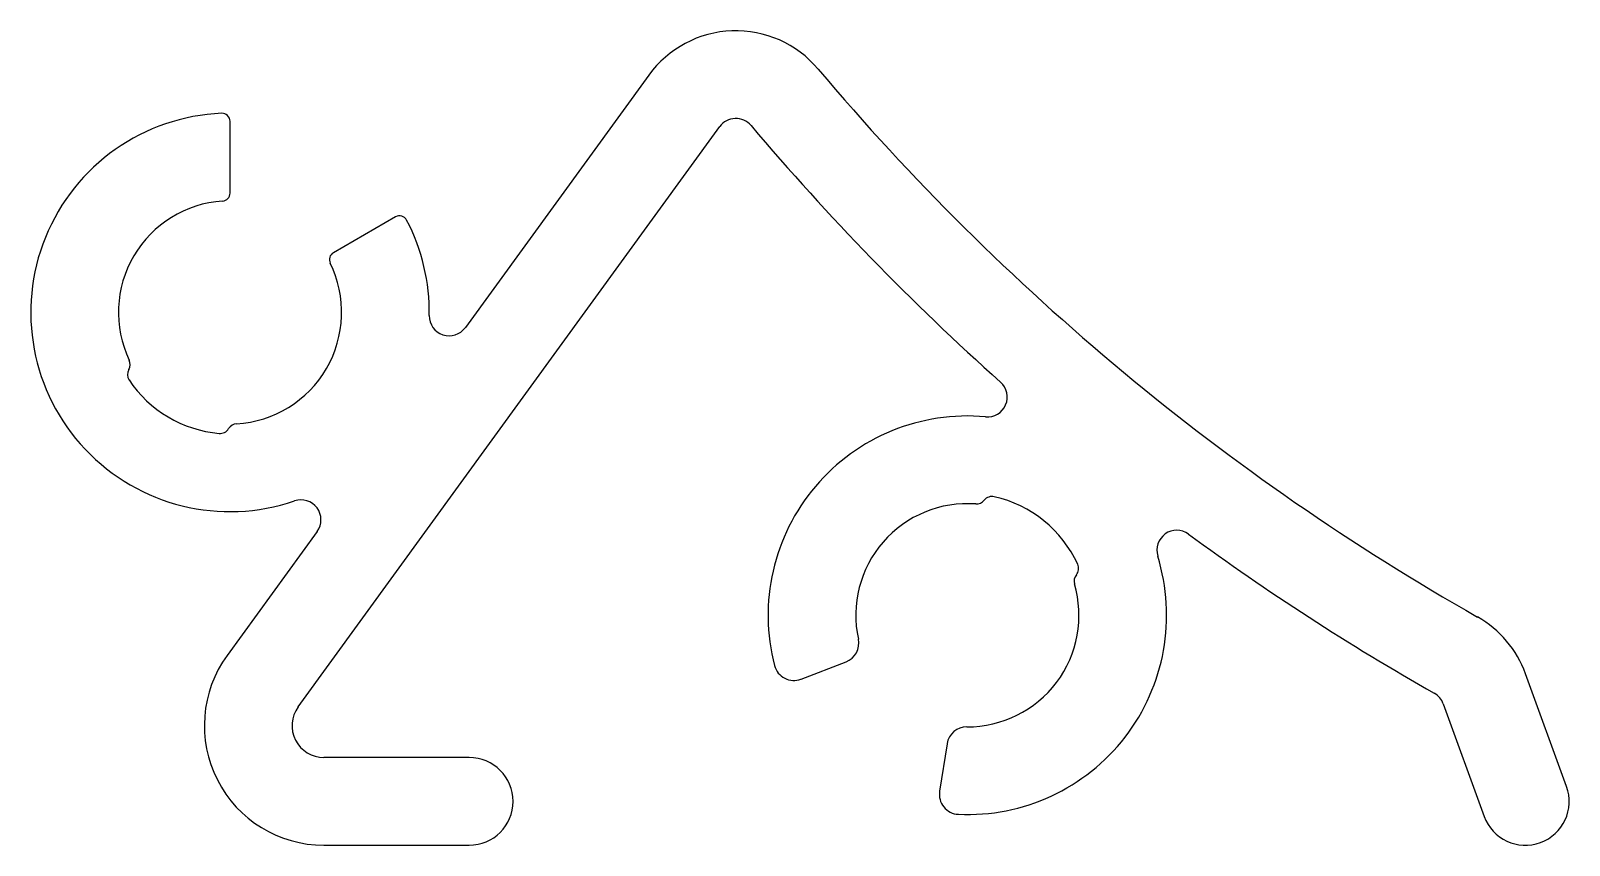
# Model space of a CAD drawing. Extents: x 577.6 to 616.2, y 543.3 to 563.7.
import ezdxf

# ---------------------------------------------------------------- set-up
doc = ezdxf.new("R2010")
doc.units = 0
doc.layers.get('0').update_dxf_attribs({"linetype": 'CONTINUOUS'})

msp = doc.modelspace()

# ---------------------------------------------------------------- linework, layer by layer
for p, q in [((593.076, 562.579), (588.474, 556.245)), ((582.57, 559.619), (582.57, 561.421)), ((584.277, 546.726), (594.856, 561.286)), ((586.724, 559.023), (585.163, 558.122)), ((584.757, 551.128), (582.498, 548.019)), ((596.896, 547.422), (598.025, 547.856)), ((616.104, 544.732), (615.075, 547.558)), ((613.008, 546.806), (614.037, 543.979)), ((600.561, 545.804), (600.372, 544.609)), ((588.57, 545.456), (584.925, 545.456)), ((584.925, 543.256), (588.57, 543.256))]:
    msp.add_line(p, q)
for centre, radius, start, end in [((595.261, 560.992), 2.7, 40.1424, 144), ((644.07, 602.155), 61.15, 220.14238, 240.40607), ((582.57, 556.626), 5, 92.388, 288.9032), ((582.37, 561.421), 0.2, 0, 92.388), ((595.261, 560.992), 0.5, 40.1424, 144), ((644.07, 602.155), 63.35, 220.14237, 228.27224), ((582.57, 556.626), 2.8, 93.8225, 205.2984), ((582.37, 559.619), 0.2, 273.8226, 0), ((586.824, 558.85), 0.2, 27.612, 120), ((582.57, 556.626), 5, 359.0966, 27.6121), ((582.57, 556.626), 2.8, 273.3749, 26.1774), ((585.263, 557.949), 0.2, 120, 206.1774), ((588.07, 556.539), 0.5, 179.0968, 324), ((580.244, 555.068), 0.25, 149.4569, 213.7957), ((579.813, 555.322), 0.25, 329.4569, 25.2984), ((582.57, 556.626), 3.05, 213.7957, 264.8775), ((601.572, 554.503), 0.5, 264.7638, 48.2722), ((601.07, 549.026), 5, 84.7638, 194.6358), ((582.32, 553.837), 0.25, 264.8775, 329.2166), ((582.75, 553.581), 0.25, 93.3749, 149.2166), ((601.69, 551.757), 0.25, 77.219, 141.5589), ((601.07, 549.026), 3.05, 24.8114, 77.219), ((584.352, 551.422), 0.5, 324, 108.9032), ((601.07, 549.026), 2.8, 85.7168, 192.3004), ((601.298, 552.068), 0.25, 265.7168, 321.5589), ((606.323, 550.659), 0.5, 53.7581, 197.2665), ((644.07, 602.155), 63.349, 233.75802, 240.4061), ((601.07, 549.026), 5, 267.3946, 17.2665), ((603.612, 550.201), 0.25, 320.4718, 24.8114), ((601.07, 549.026), 2.8, 269.73, 16.3137), ((603.998, 549.883), 0.25, 140.4718, 196.3137), ((612.538, 546.635), 2.7, 20, 60.406), ((597.846, 548.323), 0.5, 291.0152, 12.3004), ((584.925, 546.256), 3, 144, 270), ((596.716, 547.889), 0.5, 194.6358, 291.0152), ((612.538, 546.635), 0.5, 20, 60.406), ((584.925, 546.256), 0.8, 144, 270), ((601.055, 545.726), 0.5, 89.7299, 171.0152), ((588.57, 544.356), 1.1, 270, 90), ((615.07, 544.356), 1.1, 200, 20), ((600.866, 544.531), 0.5, 171.0152, 267.3945)]:
    msp.add_arc(centre, radius, start, end)

doc.saveas('drawing.dxf')
